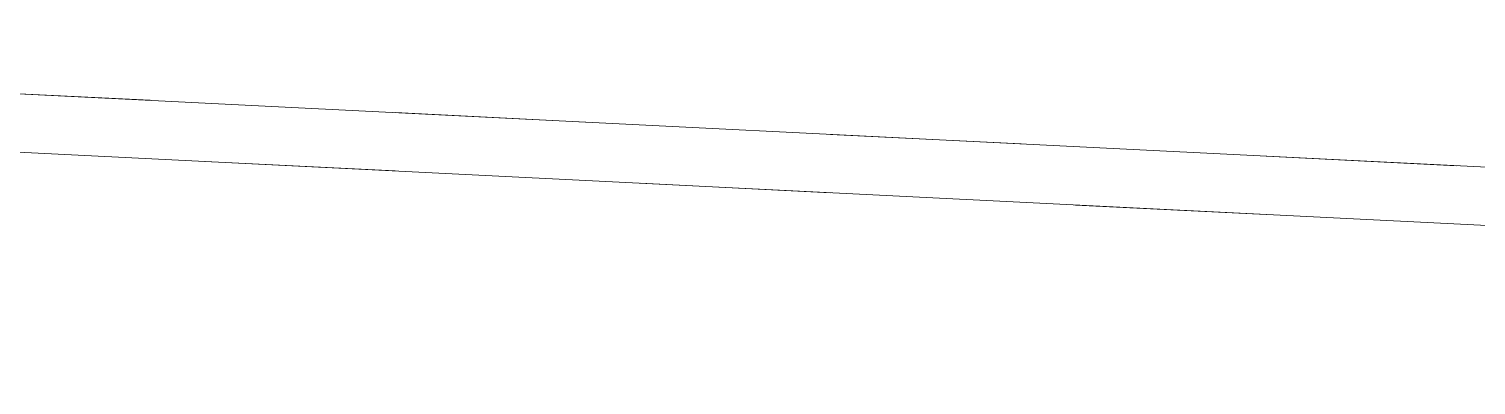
# Model space of a CAD drawing. Header units: metres. Extents: x 10 to 831, y 10 to 584.
# Drawn here: x 39.57 to 50.21, y 297.79 to 300.4 of the extents above; entities that cross this region are included whole.
import ezdxf

# ---------------------------------------------------------------- set-up
doc = ezdxf.new("R2010")
doc.units = ezdxf.units.M
doc.layers.add('VIS', color=8, linetype='Continuous', lineweight=13)

msp = doc.modelspace()

# ---------------------------------------------------------------- linework, layer by layer
at = {"layer": 'VIS'}
for p, q in [((30, 300.4019), (72.6768, 298.268)), ((73.6772, 297.79), (30, 299.9739)), ((40.466, 299.8788), (39.0652, 299.9488)), ((43.6668, 299.7188), (42.2664, 299.7888)), ((46.868, 299.5584), (45.4676, 299.6288)), ((40.866, 299.4308), (42.2664, 299.3608)), ((50.0692, 299.3984), (48.6688, 299.4684)), ((44.0672, 299.2708), (45.4676, 299.2008)), ((47.2684, 299.1104), (48.6688, 299.0404))]:
    msp.add_line(p, q, dxfattribs=at)

doc.saveas('drawing.dxf')
